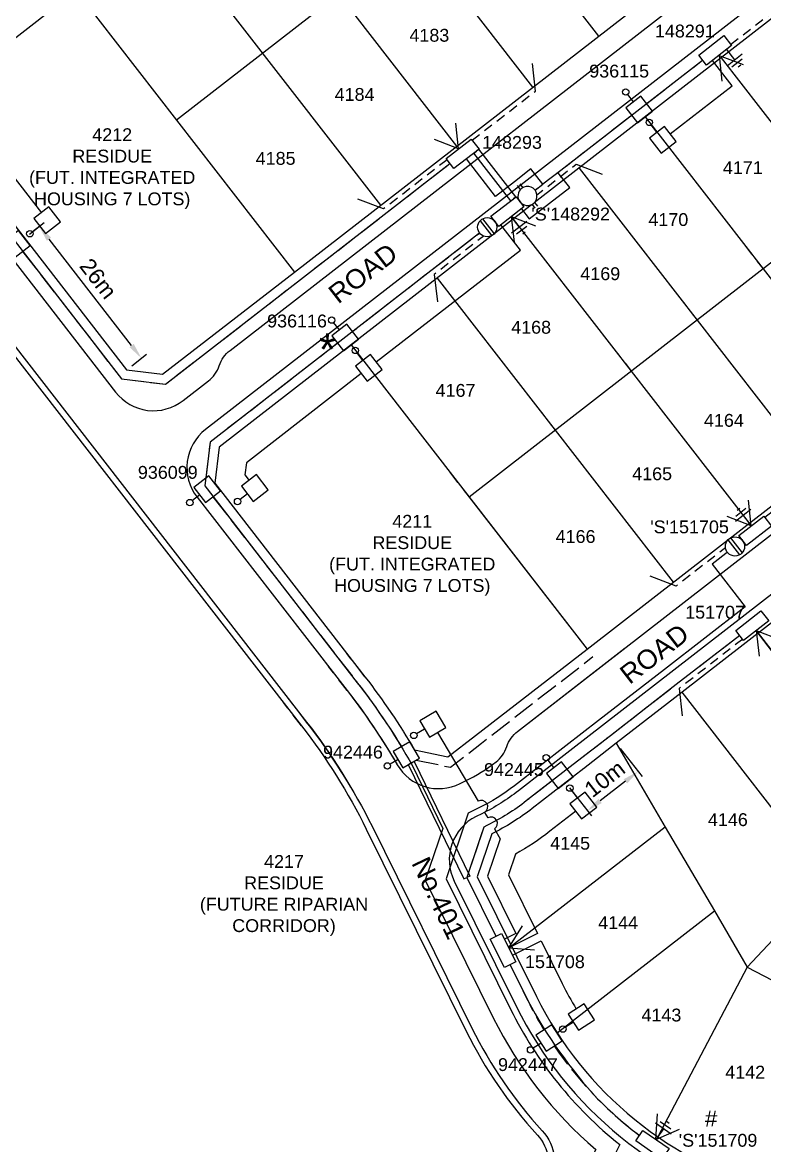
# Model space of a CAD drawing. Header units: metres. Extents: x 292331 to 292798, y 6234101 to 6234674.
# Drawn here: x 292516.1 to 292631.8, y 6234302.2 to 6234477.3 of the extents above; entities that cross this region are included whole.
import ezdxf
from ezdxf.enums import TextEntityAlignment as Align

# ---------------------------------------------------------------- set-up
doc = ezdxf.new("R2010")
doc.units = ezdxf.units.M
doc.header["$LTSCALE"] = 0.7
for name, pattern in [('Cable Exist OH', [1, 1, 0]), ('Cable Exist UG', [8.2, 4, -1.2, 1.8, -1.2]), ('Dash', [5, 3, -2]), ('IE Trench LV', [6.5, 5, -1.5])]:
    doc.linetypes.add(name, pattern=pattern)
doc.layers.get('0').update_dxf_attribs({"color": 6})
for name, color, linetype in [('_User Miscellaneous1', 3, 'Continuous'), ('_User Miscellaneous12', 7, 'Continuous'), ('_User Miscellaneous4', 7, 'Continuous'), ('_User Miscellaneous7', 150, 'Continuous'), ('_User Miscellaneous8', 7, 'Continuous'), ('Cadastre Developer_SP_NEW', 4, 'Continuous'), ('Cadastre Roads_SP_NEW', 8, 'Continuous'), ('Duct_SP_NEW', 2, 'Continuous'), ('Equip_LV_NEW', 5, 'Continuous'), ('Mains_LV_NEW_R6', 2, 'Continuous'), ('Mains_LV_NEW_T84', 2, 'Continuous'), ('Services_SP_NEW_UG', 2, 'Continuous'), ('SupportsUG_SP_LV_NEW', 2, 'Continuous'), ('SupportsUG_SP_LV_SL_NEW', 2, 'Continuous'), ('Trench_SP_NEW', 2, 'Continuous')]:
    doc.layers.add(name, color=color, linetype=linetype)
doc.layers.add('_User Miscellaneous5', color=7, linetype='Continuous', lineweight=35)
doc.layers.add('_User Notes', color=7, linetype='Continuous', plot=False)
doc.styles.add('ARIAL', font='arial.ttf', dxfattribs={"height": 2})
doc.styles.add('ARIAL 2.5', font='arial.ttf', dxfattribs={"height": 2.5})
doc.styles.add('POLE_LABEL', font='arial.ttf')
doc.styles.add('SL_LABEL', font='arial.ttf')
doc.styles.get("Standard").update_dxf_attribs({"font": 'arial.ttf'})
doc.styles.add('style1', font='iso3098b.shx')
doc.linetypes.add('Cable New UG', pattern='A,8,-1,["x",style1,S=3.5,R=0,X=0.35,Y=-1],-3.5', length=12.5)
doc.linetypes.add('Cable Z', pattern='A,8,-1,["Z",Standard,S=2.5,R=0,X=0.35,Y=-1.25],-3.5', length=12.5)
doc.dimstyles.new('DIM 1000', dxfattribs={"dimtxt": 2.5, "dimasz": 2.5, "dimexe": 1, "dimexo": 1, "dimgap": 1, "dimtad": 1, "dimdec": 0, "dimzin": 0, "dimdsep": 46, "dimtxsty": 'ARIAL 2.5', "dimcen": 1, "dimclrd": 3, "dimclre": 3, "dimclrt": 7, "dimadec": 0, "dimazin": 0, "dimtfac": 1, "dimtdec": 0, "dimtix": 1, "dimtmove": 0, "dimatfit": 3, "dimfxl": 1, "dimtolj": 1, "dimtzin": 0, "dimarcsym": 0})

# ---------------------------------------------------------------- blocks, each defined once
blk = doc.blocks.new('*U116')
at = {"layer": '_User Miscellaneous7', "lineweight": -3}
blk.add_lwpolyline([(-4.43, -3.02), (-4.43, -1.57)], dxfattribs=at)
blk.add_lwpolyline([(-5.91, -5.99), (-2.94, -5.99), (-2.94, -3.02), (-5.91, -3.02)], close=True, dxfattribs=at)
blk.add_circle((-4.43, -1.07), 0.5, dxfattribs=at)
at = {"layer": '_User Miscellaneous8', "color": 2, "lineweight": -3}
blk.add_lwpolyline([(-1.49, 0), (1.49, 0), (1.49, 2.97), (-1.49, 2.97)], close=True, dxfattribs=at)
at = {"style": 'POLE_LABEL', "flags": 9}
blk.add_attdef('STRUCTURE_PLANT_NUMBER', text='', height=0.2, dxfattribs=at).set_placement((1.64, 1.73), align=Align.MIDDLE_LEFT)
for tag, flags, p in [('STREET_CODE', 9, (1.64, 1.49)), ('OWNED_BY', 9, (1.64, 1.09)), ('OPERATED_BY', 9, (1.64, 0.89)), ('STATE', 9, (1.64, 0.49)), ('COLUMN_TYPE', 9, (1.64, 1.29)), ('MAINTAINED_BY', 9, (1.64, 0.69)), ('USAGE', 9, (1.64, 0.29)), ('LEGEND', 9, (1.64, 0.09)), ('SUBURB', 9, (1.64, -0.31)), ('STREETNAME', 9, (1.64, -0.51)), ('Z', 1, (1.64, -1.31)), ('PARENT', 9, (1.64, -0.11)), ('LOCATION', 9, (1.64, -0.71)), ('NOTES', 9, (1.64, -0.91)), ('LABEL_ALIGNMENT', 9, (1.64, -1.11))]:
    blk.add_attdef(tag, text='', height=0.2, dxfattribs=dict(flags=flags)).set_placement(p, align=Align.MIDDLE_LEFT)
at = {"layer": '_User Miscellaneous5', "style": 'ARIAL', "flags": 8}
blk.add_attdef('ASSET_NUM', text='', height=2, dxfattribs=at).set_placement((2, 3.49), align=Align.MIDDLE_LEFT)
blk = doc.blocks.new('*U80')
at = {"layer": '_User Miscellaneous8', "color": 2}
blk.add_line((0, 0), (0, 1.45), dxfattribs=at)
blk.add_circle((0, 1.95), 0.5, dxfattribs=at)
for tag, p, flags in [('Z', (0, 0), 1), ('OPERATED_BY', (0, -9.61), 9)]:
    blk.add_attdef(tag, p, '', height=0.2, dxfattribs=dict(flags=flags))
at = {"style": 'SL_LABEL', "flags": 9}
blk.add_attdef('STREET_CODE', text='', height=0.2, dxfattribs=at).set_placement((0, -0.2), align=Align.MIDDLE_LEFT)
at = {"flags": 9}
for tag, p in [('CONSTRUCTED_VOLTAGE', (0, -0.4)), ('CONTROL_TYPE', (0, -0.6)), ('OPERATING_VOLTAGE', (0, -1.4)), ('ORIENTATION', (0, -1.6)), ('OWNED_BY', (0, -1.8)), ('LANTERN_PURPOSE', (0, -0.8)), ('LANTERN_TYPE', (0, -1)), ('NO_PHASES', (0, -1.2)), ('STATE', (0, -2)), ('CEXIST', (0, -2.4)), ('CNEW', (0, -2.6)), ('CNUMBER', (0, -2.8)), ('CREMOVE', (0, -3)), ('CREPLACE', (0, -3.2)), ('USAGE', (0, -2.2)), ('LKINGHEIGHT', (0, -3.4)), ('LBRACKET', (0, -3.6)), ('LBRACKETVOCAB', (0, -3.8)), ('LCATEGORY', (0, -4)), ('LCHARGE1', (0, -4.2)), ('LCHARGE1PERCENT', (0, -4.4)), ('LCHARGE2', (0, -4.6)), ('LCHARGE2PERCENT', (0, -4.8)), ('LCHARGE3', (0, -5)), ('LCHARGE3PERCENT', (0, -5.2)), ('LEXIST', (0, -5.4)), ('LLAMP', (0, -5.6)), ('LLAMPVOCAB', (0, -5.8)), ('LMAST', (0, -6)), ('LMASTVOCAB', (0, -6.2)), ('LNEW', (0, -6.4)), ('LANTNUMBER', (0, -6.6)), ('LOUTREACH', (0, -7)), ('SUBURB', (0, -8.6)), ('STREETNAME', (0, -8.8)), ('LOUTREACHVOCAB', (0, -7.2)), ('LRATECODE', (0, -7.4)), ('LREMOVE', (0, -7.6)), ('LREPLACE', (0, -7.8)), ('LTYPE', (0, -8)), ('LTYPEVOCAB', (0, -8.2)), ('LEGEND', (0, -8.4)), ('LOCATION', (0, -9)), ('NOTES', (0, -9.2)), ('MAINTAINED_BY', (0, -9.86))]:
    blk.add_attdef(tag, text='', height=0.2, dxfattribs=at).set_placement(p, align=Align.MIDDLE_LEFT)
at = {"layer": '_User Notes', "style": 'SL_LABEL', "flags": 8}
blk.add_attdef('ASSET_NUM', text='', height=2.5, dxfattribs=at).set_placement((2, 2), align=Align.MIDDLE_LEFT)
at = {"layer": '_User Notes', "flags": 8}
blk.add_attdef('LNUMBER', text='', height=2.5, dxfattribs=at).set_placement((1.2, -2.8), align=Align.MIDDLE_LEFT)
blk = doc.blocks.new('*U79')
at = {"layer": '_User Miscellaneous7', "lineweight": -3}
blk.add_lwpolyline([(0, -3.03), (0, -1.58)], dxfattribs=at)
blk.add_lwpolyline([(-1.49, -6), (1.49, -6), (1.49, -3.03), (-1.49, -3.03)], close=True, dxfattribs=at)
blk.add_circle((0, -1.08), 0.5, dxfattribs=at)
at = {"layer": '_User Miscellaneous8', "color": 2, "lineweight": -3}
blk.add_lwpolyline([(-1.49, 0), (1.49, 0), (1.49, 2.97), (-1.49, 2.97)], close=True, dxfattribs=at)
at = {"style": 'POLE_LABEL', "flags": 9}
blk.add_attdef('STRUCTURE_PLANT_NUMBER', text='', height=0.2, dxfattribs=at).set_placement((1.64, 1.73), align=Align.MIDDLE_LEFT)
for tag, flags, p in [('STREET_CODE', 9, (1.64, 1.49)), ('OWNED_BY', 9, (1.64, 1.09)), ('OPERATED_BY', 9, (1.64, 0.89)), ('STATE', 9, (1.64, 0.49)), ('COLUMN_TYPE', 9, (1.64, 1.29)), ('MAINTAINED_BY', 9, (1.64, 0.69)), ('USAGE', 9, (1.64, 0.29)), ('LEGEND', 9, (1.64, 0.09)), ('SUBURB', 9, (1.64, -0.31)), ('STREETNAME', 9, (1.64, -0.51)), ('Z', 1, (1.64, -1.31)), ('PARENT', 9, (1.64, -0.11)), ('LOCATION', 9, (1.64, -0.71)), ('NOTES', 9, (1.64, -0.91)), ('LABEL_ALIGNMENT', 9, (1.64, -1.11))]:
    blk.add_attdef(tag, text='', height=0.2, dxfattribs=dict(flags=flags)).set_placement(p, align=Align.MIDDLE_LEFT)
at = {"layer": '_User Miscellaneous5', "style": 'ARIAL', "flags": 8}
blk.add_attdef('ASSET_NUM', text='', height=2, dxfattribs=at).set_placement((2, 3.49), align=Align.MIDDLE_LEFT)
blk = doc.blocks.new('*D100')
at = {"layer": '_User Miscellaneous12', "color": 3, "lineweight": -2, "transparency": 16777216}
for p, q in [((292517.23, 6234444.31), (292519.54, 6234446.1)), ((292533.16, 6234426.92), (292520.28, 6234443.51)), ((292533.17, 6234423.76), (292535.48, 6234425.56))]:
    blk.add_line(p, q, dxfattribs=at)
at = {"layer": '_User Miscellaneous12', "color": 3, "transparency": 16777216}
for points in [[(292520.61, 6234443.76), (292519.95, 6234443.25), (292518.75, 6234445.48)], [(292533.49, 6234427.17), (292532.83, 6234426.66), (292534.69, 6234424.94)]]:
    blk.add_solid(points, dxfattribs=at)
at = {"layer": 'Defpoints', "color": 0, "transparency": 16777216}
for p in [(292518.75, 6234445.48), (292516.44, 6234443.69), (292532.38, 6234423.15)]:
    blk.add_point(p, dxfattribs=at)
at = {"layer": '_User Miscellaneous12', "color": 7, "transparency": 16777216, "insert": (292527.95, 6234437.35), "char_height": 2.5, "attachment_point": 5, "rotation": 307.8091, "style": 'ARIAL 2.5'}
blk.add_mtext('\\A1;26m', dxfattribs=at)
blk = doc.blocks.new('A$C1B2C29DD')
at = {"layer": 'Services_SP_NEW_UG', "color": 2, "flags": 128}
for points in [[(0, 0), (-2.1, 3.44)], [(0, 0), (2.1, 3.44)]]:
    blk.add_lwpolyline(points, dxfattribs=at)
blk = doc.blocks.new('*U86')
at = {"layer": 'Services_SP_NEW_UG', "color": 2, "flags": 128}
blk.add_lwpolyline([(-13, -0.75), (-15.25, 2.93)], dxfattribs=at)
at = {"layer": 'Services_SP_NEW_UG', "color": 2, "linetype": 'Dash', "ltscale": 0.7, "flags": 128}
blk.add_lwpolyline([(-2.47, -0.75), (-13, -0.75)], dxfattribs=at)
blk = doc.blocks.new('*U85')
at = {"layer": 'Services_SP_NEW_UG', "color": 2, "flags": 128}
blk.add_lwpolyline([(15, -0.75), (17.25, 2.93)], dxfattribs=at)
at = {"layer": 'Services_SP_NEW_UG', "color": 2, "linetype": 'Dash', "ltscale": 0.7, "flags": 128}
blk.add_lwpolyline([(2.47, -0.75), (15, -0.75)], dxfattribs=at)
blk = doc.blocks.new('*U88')
at = {"layer": 'Services_SP_NEW_UG', "color": 2, "flags": 128}
blk.add_lwpolyline([(-12.76, -0.75), (-15, 2.93)], dxfattribs=at)
at = {"layer": 'Services_SP_NEW_UG', "color": 2, "linetype": 'Dash', "ltscale": 0.7, "flags": 128}
blk.add_lwpolyline([(-2.47, -0.75), (-12.76, -0.75)], dxfattribs=at)
blk = doc.blocks.new('*U87')
at = {"layer": 'Services_SP_NEW_UG', "color": 2, "flags": 128}
blk.add_lwpolyline([(-15, -0.75), (-17.25, 2.93)], dxfattribs=at)
at = {"layer": 'Services_SP_NEW_UG', "color": 2, "linetype": 'Dash', "ltscale": 0.7, "flags": 128}
blk.add_lwpolyline([(-2.47, -0.75), (-15, -0.75)], dxfattribs=at)
blk = doc.blocks.new('Earth')
for p, q in [((0, -2.04), (0, 0)), ((-1.5, -2.04), (1.5, -2.04)), ((-1, -2.64), (1, -2.64)), ((-0.25, -3.24), (0.25, -3.24))]:
    blk.add_line(p, q)
blk = doc.blocks.new('*U90')
blk.add_wipeout([(-1.17, -0.57), (-1.28, -0.72), (-1.36, -0.89), (-1.43, -1.06), (-1.47, -1.25), (-1.49, -1.43), (-1.49, -1.62), (-1.46, -1.81), (-1.41, -1.99), (-1.34, -2.16), (-1.25, -2.32), (-1.13, -2.47), (-1, -2.61), (-0.86, -2.72), (-0.7, -2.82), (-0.53, -2.9), (-0.35, -2.95), (-0.16, -2.99), (0.03, -2.99), (0.21, -2.98), (0.4, -2.94), (0.57, -2.88), (0.74, -2.8), (0.9, -2.69), (1.04, -2.57), (1.17, -2.43), (1.28, -2.28), (1.36, -2.11), (1.43, -1.94), (1.47, -1.75), (1.49, -1.57), (1.49, -1.38), (1.46, -1.19), (1.41, -1.01), (1.34, -0.84), (1.25, -0.68), (1.13, -0.53), (1, -0.39), (0.86, -0.28), (0.7, -0.18), (0.53, -0.1), (0.35, -0.05), (0.16, -0.01), (-0.03, -0.01), (-0.21, -0.02), (-0.4, -0.06), (-0.57, -0.12), (-0.74, -0.2), (-0.9, -0.31), (-1.04, -0.43)])
for p, q in [((-1.47, -1.25), (-2.22, -1.25)), ((-1.47, -1.75), (-2.22, -1.75)), ((1.47, -1.25), (2.22, -1.25)), ((1.47, -1.75), (2.22, -1.75))]:
    blk.add_line(p, q)
blk.add_lwpolyline([(1.49, -1.5, 1), (-1.49, -1.5, 1)], format="xyb", close=True)
for tag, p, flags in [('ORIENTATION', (0, 0), 9), ('Z', (0, 0), 1), ('USAGE', (0, -0.2), 9), ('NOTES', (0, -0.4), 9)]:
    blk.add_attdef(tag, p, '', height=0.2, dxfattribs=dict(flags=flags))
blk = doc.blocks.new('*U72')
blk.add_wipeout([(-1.06, -0.44), (-1.18, -0.58), (-1.29, -0.74), (-1.37, -0.91), (-1.43, -1.08), (-1.48, -1.27), (-1.49, -1.45), (-1.49, -1.64), (-1.46, -1.83), (-1.41, -2.01), (-1.33, -2.18), (-1.24, -2.34), (-1.12, -2.49), (-0.99, -2.62), (-0.84, -2.74), (-0.68, -2.83), (-0.51, -2.91), (-0.33, -2.96), (-0.14, -2.99), (0.05, -2.99), (0.23, -2.98), (0.42, -2.93), (0.59, -2.87), (0.76, -2.79), (0.92, -2.68), (1.06, -2.56), (1.18, -2.42), (1.29, -2.26), (1.37, -2.09), (1.43, -1.92), (1.48, -1.73), (1.49, -1.55), (1.49, -1.36), (1.46, -1.17), (1.41, -0.99), (1.33, -0.82), (1.24, -0.66), (1.12, -0.51), (0.99, -0.38), (0.84, -0.26), (0.68, -0.17), (0.51, -0.09), (0.33, -0.04), (0.14, -0.01), (-0.05, -0.01), (-0.23, -0.02), (-0.42, -0.07), (-0.59, -0.13), (-0.76, -0.21), (-0.92, -0.32)])
for p, q in [((-1.48, -1.25), (1.48, -1.25)), ((-1.48, -1.75), (1.48, -1.75))]:
    blk.add_line(p, q)
blk.add_circle((0, -1.5), 1.5)
for tag, flags, p in [('ACTUAL_STATUS', 9, (1.5, 0)), ('CONSTRUCTED_VOLTAGE', 9, (1.5, -0.2)), ('OPERATING_VOLTAGE', 9, (1.5, -0.6)), ('ORIENTATION', 9, (1.5, -0.8)), ('STATE', 9, (1.5, -1)), ('SWITCH_TYPE', 9, (1.5, -1.2)), ('OWNED_BY', 9, (1.5, -1.8)), ('NO_PHASES', 9, (1.5, -0.4)), ('USAGE', 9, (1.5, -1.4)), ('NOTES', 9, (1.5, -1.6)), ('OPERATED_BY', 9, (1.5, -2)), ('TYPE', 9, (1.5, -2.6)), ('Z', 1, (1.5, -2.8)), ('MAINTAINED_BY', 9, (1.5, -2.2)), ('NUMBER_OF_PHASES', 9, (1.5, -2.4))]:
    blk.add_attdef(tag, text='', height=0.2, dxfattribs=dict(flags=flags)).set_placement(p, align=Align.MIDDLE_LEFT)
blk = doc.blocks.new('*U105')
at = {"lineweight": -3}
blk.add_lwpolyline([(-2.48, 2.49), (2.47, 2.49), (2.47, 0.51), (-2.48, 0.51)], close=True, dxfattribs=at)
for tag, flags, p in [('STREET_CODE', 9, (1.5, 3.5)), ('OWNED_BY', 9, (1.5, 3.3)), ('OPERATED_BY', 9, (1.5, 3.1)), ('STATE', 9, (1.5, 2.7)), ('SUPPORT_TYPE', 9, (1.5, 2.5)), ('SUBURB', 9, (1.5, 1.7)), ('MAINTAINED_BY', 9, (1.5, 2.9)), ('USAGE', 9, (1.5, 2.3)), ('LEGEND', 9, (1.5, 2.1)), ('PARENT', 9, (1.5, 1.9)), ('STREETNAME', 9, (1.5, 1.5)), ('Z', 1, (1.5, 0.9)), ('LOCATION', 9, (1.5, 1.3)), ('NOTES', 9, (1.5, 1.1))]:
    blk.add_attdef(tag, text='', height=0.2, dxfattribs=dict(flags=flags)).set_placement(p, align=Align.MIDDLE_LEFT)
at = {"layer": '_User Miscellaneous4', "style": 'ARIAL', "flags": 8}
blk.add_attdef('ASSET_NUM', text='', height=2, dxfattribs=at).set_placement((2, 5.5), align=Align.MIDDLE_LEFT)
blk = doc.blocks.new('*U84')
at = {"layer": 'Services_SP_NEW_UG', "color": 2, "flags": 128}
blk.add_lwpolyline([(13, -0.75), (15.25, 2.93)], dxfattribs=at)
at = {"layer": 'Services_SP_NEW_UG', "color": 2, "linetype": 'Dash', "ltscale": 0.7, "flags": 128}
blk.add_lwpolyline([(2.47, -0.75), (13, -0.75)], dxfattribs=at)
blk = doc.blocks.new('*U158')
at = {"layer": 'Services_SP_NEW_UG', "color": 2, "flags": 128}
for points in [[(0, 0), (1.45, -3.76)], [(0, 0), (4.01, -0.44)]]:
    blk.add_lwpolyline(points, dxfattribs=at)
blk = doc.blocks.new('*D163')
at = {"layer": '_User Miscellaneous12', "color": 3, "lineweight": -2, "transparency": 16777216}
for p, q in [((292609.31, 6234364.12), (292612.72, 6234359.73)), ((292610.13, 6234358.99), (292606.18, 6234355.92)), ((292601.41, 6234357.99), (292604.82, 6234353.6))]:
    blk.add_line(p, q, dxfattribs=at)
at = {"layer": '_User Miscellaneous12', "color": 3, "transparency": 16777216}
for points in [[(292609.87, 6234359.32), (292610.39, 6234358.66), (292612.11, 6234360.52)], [(292605.92, 6234356.25), (292606.44, 6234355.59), (292604.2, 6234354.39)]]:
    blk.add_solid(points, dxfattribs=at)
at = {"layer": 'Defpoints', "color": 0, "transparency": 16777216}
for p in [(292608.7, 6234364.91), (292600.8, 6234358.78), (292604.2, 6234354.39)]:
    blk.add_point(p, dxfattribs=at)
at = {"layer": '_User Miscellaneous12', "color": 7, "transparency": 16777216, "insert": (292606.9, 6234359.37), "char_height": 2.5, "attachment_point": 5, "rotation": 37.8091, "style": 'ARIAL 2.5'}
blk.add_mtext('\\A1;10m', dxfattribs=at)
blk = doc.blocks.new('*U148')
at = {"layer": '_User Miscellaneous7', "lineweight": -3}
blk.add_lwpolyline([(2.01, -3), (2.01, -1.55)], dxfattribs=at)
blk.add_lwpolyline([(0.52, -5.97), (3.49, -5.97), (3.49, -3), (0.52, -3)], close=True, dxfattribs=at)
blk.add_circle((2.01, -1.05), 0.5, dxfattribs=at)
at = {"layer": '_User Miscellaneous8', "color": 2, "lineweight": -3}
blk.add_lwpolyline([(-1.49, 0), (1.49, 0), (1.49, 2.97), (-1.49, 2.97)], close=True, dxfattribs=at)
at = {"style": 'POLE_LABEL', "flags": 9}
blk.add_attdef('STRUCTURE_PLANT_NUMBER', text='', height=0.2, dxfattribs=at).set_placement((1.64, 1.73), align=Align.MIDDLE_LEFT)
for tag, flags, p in [('STREET_CODE', 9, (1.64, 1.49)), ('OWNED_BY', 9, (1.64, 1.09)), ('OPERATED_BY', 9, (1.64, 0.89)), ('STATE', 9, (1.64, 0.49)), ('COLUMN_TYPE', 9, (1.64, 1.29)), ('MAINTAINED_BY', 9, (1.64, 0.69)), ('USAGE', 9, (1.64, 0.29)), ('LEGEND', 9, (1.64, 0.09)), ('SUBURB', 9, (1.64, -0.31)), ('STREETNAME', 9, (1.64, -0.51)), ('Z', 1, (1.64, -1.31)), ('PARENT', 9, (1.64, -0.11)), ('LOCATION', 9, (1.64, -0.71)), ('NOTES', 9, (1.64, -0.91)), ('LABEL_ALIGNMENT', 9, (1.64, -1.11))]:
    blk.add_attdef(tag, text='', height=0.2, dxfattribs=dict(flags=flags)).set_placement(p, align=Align.MIDDLE_LEFT)
at = {"layer": '_User Miscellaneous5', "style": 'ARIAL', "flags": 8}
blk.add_attdef('ASSET_NUM', text='', height=2, dxfattribs=at).set_placement((2, 3.49), align=Align.MIDDLE_LEFT)

msp = doc.modelspace()

# ---------------------------------------------------------------- linework, layer by layer
at = {"layer": 'Cadastre Developer_SP_NEW', "flags": 128}
for points in [[(292747.58, 6234558.22, 0.173782), (292724.6, 6234569.6), (292520.46, 6234589.53), (292515.03, 6234593.65), (292499.84, 6234632.68, 0.414213), (292486.89, 6234638.37), (292422.59, 6234613.35, 0.414213), (292416.9, 6234600.4), (292430.12, 6234566.44, 0.039296), (292437.28, 6234551.6), (292438.82, 6234548.95, 0.019621), (292443.25, 6234542.01), (292443.07, 6234534.34, 0.41715), (292441.22, 6234520.25), (292559.65, 6234367.62)], [(292738.58, 6234549.55, 0.178502), (292722.7, 6234557.23), (292672.43, 6234562.14), (292668.06, 6234558.55), (292665.54, 6234532.67), (292664.82, 6234525.29, -0.024474), (292664, 6234519.76, -0.060732), (292659.69, 6234506.6, -0.052076), (292653.57, 6234496.42, -0.052821), (292645.34, 6234487.61, -0.013474), (292642.95, 6234485.66), (292635.31, 6234479.73), (292546.82, 6234411.07), (292546.11, 6234405.45), (292569.53, 6234375.28, -0.032067), (292577.26, 6234363.88), (292582.47, 6234362.79), (292586.77, 6234366.12), (292604.15, 6234379.6)]]:
    msp.add_lwpolyline(points, format="xyb", dxfattribs=at)
msp.add_lwpolyline([(292650.14, 6234564.31), (292598.39, 6234569.37), (292594.02, 6234565.77), (292593.17, 6234557.13, -0.111817), (292587.59, 6234540.28, -0.074288), (292580.01, 6234531.12, -0.017897), (292577.81, 6234529.28), (292569.16, 6234522.57), (292558.89, 6234514.6), (292547.04, 6234505.4), (292535.19, 6234496.21), (292521.75, 6234485.79), (292501.21, 6234469.85), (292500.5, 6234464.23), (292532.38, 6234423.15), (292537.99, 6234422.44), (292558.54, 6234438.38), (292617.79, 6234484.36), (292629.64, 6234493.56), (292634.13, 6234497.04, 0.111534), (292646.11, 6234511.6, 0.092589), (292650.49, 6234526.69), (292653.73, 6234559.94)], format="xyb", close=True, dxfattribs=at)
for points in [[(292620.49, 6234537.07), (292619.32, 6234525.09), (292611.25, 6234517.26), (292540.15, 6234462.08)], [(292702.74, 6234529.04), (292685.89, 6234488.83), (292677.33, 6234475.99), (292665.55, 6234465.22), (292653.7, 6234456.02), (292585.76, 6234403.3)], [(292569.16, 6234522.57), (292605.94, 6234475.16)], [(292558.89, 6234514.6), (292595.67, 6234467.2)], [(292547.04, 6234505.4), (292583.82, 6234458)], [(292535.19, 6234496.21), (292571.97, 6234448.8)], [(292521.75, 6234485.79), (292558.54, 6234438.38)], [(292625.04, 6234471.76), (292643.43, 6234448.06)], [(292613.19, 6234462.56), (292631.58, 6234438.86)], [(292602.92, 6234454.59), (292621.31, 6234430.89)], [(292592.65, 6234446.62), (292611.04, 6234422.92)], [(292580.8, 6234437.43), (292599.19, 6234413.73)], [(292631.58, 6234438.86), (292649.97, 6234415.16)], [(292621.31, 6234430.89), (292639.7, 6234407.19)], [(292567.36, 6234427.01), (292604.15, 6234379.6)], [(292611.04, 6234422.92), (292629.43, 6234399.22)], [(292599.19, 6234413.73), (292617.58, 6234390.02)], [(292585.76, 6234403.3), (292604.15, 6234379.6)], [(292702.59, 6234399.79), (292674.49, 6234377.99), (292667.95, 6234371.2), (292662.57, 6234365.62), (292656.25, 6234358.89), (292629.13, 6234330.01), (292615.18, 6234303.56)], [(292630.82, 6234382.07), (292652.18, 6234354.55)], [(292641.78, 6234343.48), (292618.97, 6234372.88)], [(292608.7, 6234364.91), (292616.34, 6234351.85), (292623.99, 6234338.8), (292629.13, 6234330.01), (292639.51, 6234324.6), (292670.49, 6234316.53)], [(292616.34, 6234351.85), (292592.39, 6234333.27)], [(292599.47, 6234319.78), (292623.99, 6234338.8)]]:
    msp.add_lwpolyline(points, dxfattribs=at)
at = {"layer": 'Cadastre Developer_SP_NEW', "color": 8, "linetype": 'Dash', "flags": 128}
for points in [[(292628.51, 6234442.81), (292631.58, 6234438.86)], [(292618.24, 6234434.84), (292621.31, 6234430.89)], [(292607.97, 6234426.87), (292611.04, 6234422.92)], [(292596.12, 6234417.68), (292599.19, 6234413.73)], [(292582.69, 6234407.25), (292585.76, 6234403.3)], [(292569.53, 6234375.28), (292566.72, 6234378.89)], [(292559.65, 6234367.62), (292556.83, 6234371.26)]]:
    msp.add_lwpolyline(points, dxfattribs=at)
msp.add_lwpolyline([(292569.53, 6234375.28), (292569.53, 6234375.28, -0.032067), (292577.26, 6234363.88)], format="xyb", dxfattribs=at)
at = {"layer": 'Cadastre Roads_SP_NEW'}
msp.add_lwpolyline([(292597.03, 6234573.01, 0.414214), (292588.84, 6234566.28), (292588.35, 6234561.3, 0.146602), (292588.91, 6234558.49, -0.161293), (292589.42, 6234555.38, -0.187004), (292576.14, 6234532.42), (292575.66, 6234532.04), (292499.07, 6234472.61, 0.414214), (292497.74, 6234462.09), (292530.66, 6234419.66, 0.414214), (292541.18, 6234418.34), (292545.13, 6234421.4, 0.149011), (292546.82, 6234423.78, -0.149011), (292548.5, 6234426.16), (292636.27, 6234494.27), (292636.87, 6234494.74, 0.201951), (292653.97, 6234526.35), (292657.22, 6234559.6), (292657.22, 6234559.6, 0.414214), (292650.48, 6234567.8)], format="xyb", close=True, dxfattribs=at)
for points in [[(292729.38, 6234505, -0.079606), (292744.35, 6234524.9), (292750.79, 6234531.11, 0.414214), (292750.99, 6234541.72), (292741.1, 6234551.98, 0.178502), (292723.04, 6234560.71), (292671.08, 6234565.79, 0.414213), (292662.89, 6234559.05), (292662.4, 6234554.07, 0.149011), (292662.98, 6234551.22, -0.149011), (292663.55, 6234548.36), (292661.33, 6234525.63, -0.20197), (292641.5, 6234488.97), (292640.81, 6234488.42), (292544.68, 6234413.83, 0.414214), (292543.35, 6234403.31), (292566.76, 6234373.14, -0.033546), (292574.55, 6234361.58, 0.39498), (292584.36, 6234358.62), (292585.21, 6234359.04, 0.050103), (292589.96, 6234362.01, 0.149011), (292591.64, 6234364.39, -0.149011), (292593.32, 6234366.77), (292610.07, 6234379.77)], [(292566.76, 6234373.14), (292566.76, 6234373.14, -0.032067), (292574.24, 6234362.11)], [(292567.34, 6234358.05, 0.032067), (292560.44, 6234368.23), (292560.44, 6234368.23)]]:
    msp.add_lwpolyline(points, format="xyb", dxfattribs=at)
at = {"layer": 'Cadastre Roads_SP_NEW', "linetype": 'Dash'}
for points in [[(292566.76, 6234373.14), (292563.83, 6234376.91)], [(292560.44, 6234368.23), (292557.61, 6234371.88)]]:
    msp.add_lwpolyline(points, dxfattribs=at)
at = {"layer": 'Duct_SP_NEW'}
for p, q in [((292586.48, 6234456.91), (292586.89, 6234457.23)), ((292587.3, 6234457.55), (292586.89, 6234457.23)), ((292576.26, 6234361.62), (292576.73, 6234361.85)), ((292576.26, 6234361.62), (292584.94, 6234343.76)), ((292577.2, 6234362.07), (292576.73, 6234361.85)), ((292577.2, 6234362.07), (292585.88, 6234344.21)), ((292584.94, 6234343.76), (292585.41, 6234343.98)), ((292585.88, 6234344.21), (292585.41, 6234343.98))]:
    msp.add_line(p, q, dxfattribs=at)
at = {"layer": 'Mains_LV_NEW_R6', "color": 2, "linetype": 'Cable Z', "flags": 128}
for points in [[(292523.34, 6234481.32), (292505.44, 6234467.43), (292505.2, 6234465.52), (292519.09, 6234447.63)], [(292617.12, 6234459.92), (292626.79, 6234467.42), (292623.72, 6234471.38)], [(292568.95, 6234422.54), (292551.05, 6234408.65), (292550.81, 6234406.74), (292551.49, 6234405.87)], [(292644.26, 6234386.8), (292633.58, 6234378.52), (292630.51, 6234382.48)], [(292580.86, 6234366.6), (292587.16, 6234355.88)], [(292588.18, 6234354.15), (292588.69, 6234353.29)], [(292589.7, 6234351.56), (292590.61, 6234350.01), (292588.65, 6234344.2), (292593.07, 6234335.28), (292591.26, 6234334.38)]]:
    msp.add_lwpolyline(points, dxfattribs=at)
for points in [[(292602.39, 6234354.31), (292598.35, 6234351.19, -0.038666), (292592.98, 6234347.64), (292591.89, 6234344.42), (292596.42, 6234335.26), (292591.93, 6234333.04)], [(292592.51, 6234331.87), (292597, 6234334.1), (292600.28, 6234327.46, 0.021312), (292602.47, 6234323.48)]]:
    msp.add_lwpolyline(points, format="xyb", dxfattribs=at)
at = {"layer": 'Mains_LV_NEW_R6', "color": 2, "linetype": 'Cable Z'}
for centre in [(292587.67, 6234355.01), (292589.19, 6234352.42)]:
    msp.add_arc(centre, 1, 300.4623, 120.4623, dxfattribs=at)
at = {"layer": 'Mains_LV_NEW_T84', "color": 2, "linetype": 'Cable New UG', "flags": 128}
for points in [[(292544.16, 6234505.07), (292534.27, 6234497.39), (292520.84, 6234486.97), (292499.8, 6234470.65), (292498.94, 6234463.81), (292531.58, 6234421.74), (292538.42, 6234420.88), (292559.46, 6234437.2), (292582.78, 6234455.3)], [(292593.92, 6234448.26), (292595.15, 6234446.67), (292601.45, 6234451.55), (292599.61, 6234453.92), (292622.16, 6234471.42)], [(292592.84, 6234452.47), (292589.89, 6234450.18), (292585.34, 6234456.03)], [(292596.05, 6234451.16), (292597.24, 6234452.08), (292595.4, 6234454.45), (292592.84, 6234452.47)]]:
    msp.add_lwpolyline(points, dxfattribs=at)
for points in [[(292589.77, 6234446.29), (292545.41, 6234411.87), (292544.55, 6234405.03), (292568.34, 6234374.36, -0.036472), (292576.89, 6234361.5), (292581.66, 6234351.63), (292578.93, 6234343.55), (292589.53, 6234322.13, 0.100708), (292605.5, 6234301.57), (292600.85, 6234292.29), (292591.93, 6234275.18, 0.056428), (292586.67, 6234261.54), (292608.77, 6234255.78), (292606.04, 6234245.3), (292621.79, 6234241.2), (292622.87, 6234245.35), (292620.94, 6234245.86)], [(292627.95, 6234381.74), (292618.05, 6234374.06), (292607.78, 6234366.09), (292602.67, 6234362.13, 0.000818), (292602.67, 6234362.13), (292594.68, 6234355.93, -0.050103), (292588.63, 6234352.14), (292588.07, 6234351.86), (292585.41, 6234343.98), (292589.94, 6234334.82)], [(292592.14, 6234330.38), (292594.91, 6234324.8, 0.06305), (292605.79, 6234309.5, 0.036469), (292612.32, 6234303.78)]]:
    msp.add_lwpolyline(points, format="xyb", dxfattribs=at)
at = {"layer": 'Mains_LV_NEW_T84', "color": 2, "linetype": 'Cable New UG'}
msp.add_lwpolyline([(292628.39, 6234396.52), (292623.65, 6234392.84), (292628.8, 6234386.2), (292616.21, 6234376.43), (292605.94, 6234368.46), (292600.83, 6234364.5, 0.000472), (292600.83, 6234364.5), (292592.84, 6234358.3, -0.050103), (292587.3, 6234354.83), (292585.62, 6234354), (292582.17, 6234343.77), (292592.22, 6234323.47, 0.110168), (292609.25, 6234302.36), (292603.52, 6234290.92), (292594.59, 6234273.79, 0.044457), (292590.38, 6234263.63), (292609.51, 6234258.65), (292612.24, 6234269.11), (292627.99, 6234265.01), (292626.91, 6234260.86), (292624.97, 6234261.36)], format="xyb", dxfattribs=at)
at = {"layer": 'Trench_SP_NEW', "linetype": 'IE Trench LV', "flags": 128}
for points in [[(292613.44, 6234464.66), (292622.16, 6234471.42)], [(292593.68, 6234449.33), (292611.09, 6234462.84)], [(292531.58, 6234421.74), (292538.42, 6234420.88), (292559.46, 6234437.2), (292582.78, 6234455.3)], [(292589.77, 6234446.29), (292567.62, 6234429.1)], [(292516.17, 6234441.6), (292531.58, 6234421.74), (292531.58, 6234421.74)], [(292565.27, 6234427.28), (292545.41, 6234411.87), (292544.7, 6234406.24)], [(292577.49, 6234362.3), (292582.85, 6234361.18), (292587.69, 6234364.93), (292605.07, 6234378.42)], [(292585.41, 6234343.98), (292589.94, 6234334.82)]]:
    msp.add_lwpolyline(points, dxfattribs=at)
for points in [[(292545.84, 6234403.36), (292568.34, 6234374.36, -0.028562), (292575.2, 6234364.39)], [(292627.95, 6234381.74), (292618.05, 6234374.06), (292607.78, 6234366.09), (292602.67, 6234362.13, 0.000818), (292602.67, 6234362.13), (292601.05, 6234360.87)], [(292598.71, 6234359.05), (292594.68, 6234355.93, -0.050103), (292588.63, 6234352.14), (292588.07, 6234351.86), (292585.41, 6234343.98)], [(292592.14, 6234330.38), (292594.91, 6234324.8, 0.022017), (292597.43, 6234320.22)], [(292599.03, 6234317.73, 0.081747), (292612.32, 6234303.78, 0.081747)]]:
    msp.add_lwpolyline(points, format="xyb", dxfattribs=at)

# ---------------------------------------------------------------- block references
at = {"layer": 'Equip_LV_NEW', "linetype": 'Cable Exist OH', "lineweight": 0}
for p, rotation in [((292625.91, 6234473.08), 37.80905252972047), ((292592.33, 6234447.03), 37.8090525317281), ((292614.89, 6234303.14), 145.3362852843103)]:
    msp.add_blockref('Earth', p, dxfattribs=dict(at, rotation=rotation))
at = {"layer": 'Services_SP_NEW_UG'}
for name, p, rotation in [('*U88', (292625.04, 6234471.76), 217.809041221984), ('*U85', (292583.82, 6234458), 37.80905059783542), ('*U87', (292583.82, 6234458), 37.80905059225541), ('*U86', (292592.65, 6234446.62), 217.809041221984), ('*U85', (292592.65, 6234446.62), 217.8090412238585), ('*U84', (292629.43, 6234399.22), 37.80905059783542), ('*U87', (292629.43, 6234399.22), 37.80905059225541), ('*U85', (292630.82, 6234382.07), 217.8090412238585)]:
    msp.add_blockref(name, p, dxfattribs=dict(at, rotation=rotation))
at = {"layer": 'Services_SP_NEW_UG', "color": 2}
for name, p, rotation in [('A$C1B2C29DD', (292624.73, 6234472.16), 217.8090412108978), ('A$C1B2C29DD', (292584.13, 6234457.6), 37.80905059082111), ('A$C1B2C29DD', (292592.33, 6234447.03), 217.8090412108978), ('A$C1B2C29DD', (292629.74, 6234398.82), 37.80905059082111), ('A$C1B2C29DD', (292630.51, 6234382.48), 217.8090412108978), ('*U158', (292591.93, 6234333.04), 63.91047540117447), ('A$C1B2C29DD', (292614.89, 6234303.14), 325.3362851988518)]:
    msp.add_blockref(name, p, dxfattribs=dict(at, rotation=rotation))
at = {"layer": 'SupportsUG_SP_LV_NEW'}
ref = msp.add_blockref('*U105', (292625.04, 6234471.76), dxfattribs=dict(at, rotation=37.80905254036648))
ref.add_attrib('ASSET_NUM_001', '148291', (292614.73, 6234474.95), dxfattribs={"layer": '_User Miscellaneous4', "height": 2, "style": 'ARIAL'})
ref = msp.add_blockref('*U105', (292583.82, 6234458), dxfattribs=dict(at, rotation=217.8090505800114))
ref.add_attrib('ASSET_NUM_001', '148293', (292587.79, 6234457.59), dxfattribs={"layer": '_User Miscellaneous4', "height": 2, "style": 'ARIAL'})
ref = msp.add_blockref('*U105', (292630.82, 6234382.07), dxfattribs=dict(at, rotation=37.80905252710971))
ref.add_attrib('ASSET_NUM_001', '151707', (292619.44, 6234384.35), dxfattribs={"layer": '_User Miscellaneous4', "height": 2, "style": 'ARIAL'})
ref = msp.add_blockref('*U105', (292592.39, 6234333.27), dxfattribs=dict(at, rotation=116.3358242631979))
ref.add_attrib('ASSET_NUM_001', '151708', (292594.48, 6234329.86), dxfattribs={"layer": '_User Miscellaneous4', "height": 2, "style": 'ARIAL'})
ref = msp.add_blockref('*U105', (292615.18, 6234303.56), dxfattribs=dict(at, rotation=145.3362852818796))
ref.add_attrib('ASSET_NUM_001', "'S'151709", (292618.44, 6234302.02), dxfattribs={"layer": '_User Miscellaneous4', "height": 2, "style": 'ARIAL'})
at = {"layer": 'SupportsUG_SP_LV_SL_NEW', "ltscale": 0.5}
ref = msp.add_blockref('*U79', (292613.19, 6234462.56), dxfattribs=dict(at, rotation=37.80903328094952))
ref.add_attrib('ASSET_NUM_001', '936115', (292604.49, 6234468.71), dxfattribs={"layer": '_User Miscellaneous5', "height": 2, "style": 'ARIAL'})
for p, rotation in [((292611.37, 6234464.91), 37.80903328094952), ((292565.54, 6234429.35), 37.80903329070836), ((292543.77, 6234403.63), 127.8089952102999), ((292574.7, 6234362.37), 120.4622753456082), ((292598.98, 6234361.13), 37.80907240232799), ((292596.98, 6234318.17), 122.8158811831049)]:
    msp.add_blockref('*U80', p, dxfattribs=dict(at, rotation=rotation))
ref = msp.add_blockref('*U79', (292516.44, 6234443.69), dxfattribs=dict(at, rotation=127.8090505956806))
ref.add_attrib('ASSET_NUM_001', '936100', (292503.44, 6234442.5), dxfattribs={"layer": '_User Miscellaneous5', "height": 2, "style": 'ARIAL'})
ref = msp.add_blockref('*U79', (292567.36, 6234427.01), dxfattribs=dict(at, rotation=37.80903329070836))
ref.add_attrib('ASSET_NUM_001', '936116', (292554.28, 6234429.75), dxfattribs={"layer": '_User Miscellaneous5', "height": 2, "style": 'ARIAL'})
ref = msp.add_blockref('*U116', (292546.11, 6234405.45), dxfattribs=dict(at, rotation=127.8089952102999))
ref.add_attrib('ASSET_NUM_001', '936099', (292534.13, 6234406.15), dxfattribs={"layer": '_User Miscellaneous5', "height": 2, "style": 'ARIAL'})
ref = msp.add_blockref('*U148', (292577.26, 6234363.88), dxfattribs=dict(at, rotation=120.4622753456082))
ref.add_attrib('ASSET_NUM_001', '942446', (292563, 6234362.54), dxfattribs={"layer": '_User Miscellaneous5', "height": 2, "style": 'ARIAL'})
ref = msp.add_blockref('*U79', (292600.8, 6234358.78), dxfattribs=dict(at, rotation=37.80907240232799))
ref.add_attrib('ASSET_NUM_001', '942445', (292588.09, 6234359.82), dxfattribs={"layer": '_User Miscellaneous5', "height": 2, "style": 'ARIAL'})
ref = msp.add_blockref('*U79', (292599.47, 6234319.78), dxfattribs=dict(at, rotation=122.8158811831049))
ref.add_attrib('ASSET_NUM_001', '942447', (292590.27, 6234313.82), dxfattribs={"layer": '_User Miscellaneous5', "height": 2, "style": 'ARIAL'})

# ---------------------------------------------------------------- texts
at = {"layer": '_User Miscellaneous1', "color": 7, "insert": (292563.68, 6234426.32), "char_height": 5, "attachment_point": 5, "style": 'ARIAL'}
msp.add_mtext_dynamic_manual_height_columns('{\\C3;*}', width=5, gutter_width=4, heights=[0], dxfattribs=at)
at = {"layer": '_User Miscellaneous1', "color": 7, "insert": (292622.51, 6234307.67), "char_height": 2.5, "attachment_point": 1, "rotation": 0.1586, "style": 'ARIAL'}
msp.add_mtext_dynamic_manual_height_columns('{\\C3;#}', width=5, gutter_width=10, heights=[0], dxfattribs=at)
at = {"layer": 'Cadastre Developer_SP_NEW', "color": 4, "style": 'ARIAL'}
for s, p in [('4183', (292576.46, 6234474.29)), ('4184', (292564.81, 6234465.07)), ('4185', (292552.5, 6234455.1)), ('4171', (292625.32, 6234453.65)), ('4170', (292613.71, 6234445.56)), ('4169', (292603.1, 6234437.12)), ('4168', (292592.32, 6234428.77)), ('4167', (292580.54, 6234418.93)), ('4164', (292622.37, 6234414.26)), ('4165', (292611.18, 6234405.93)), ('4166', (292599.25, 6234396.15)), ('4146', (292622.99, 6234352.01)), ('4145', (292598.4, 6234348.33)), ('4144', (292605.88, 6234335.95)), ('4143', (292612.63, 6234321.55)), ('4142', (292625.69, 6234312.64))]:
    msp.add_text(s, height=2, dxfattribs=at).set_placement(p)
at = {"layer": 'Cadastre Developer_SP_NEW', "color": 4, "char_height": 2, "attachment_point": 5, "style": 'ARIAL'}
for s, insert in [('4212\\PRESIDUE\\P(FUT. INTEGRATED\\PHOUSING 7 LOTS)', (292530.13, 6234454.49)), ('4211\\PRESIDUE\\P(FUT. INTEGRATED\\PHOUSING 7 LOTS)', (292576.9, 6234394.22)), ('4217\\PRESIDUE\\P(FUTURE RIPARIAN\\PCORRIDOR)', (292556.91, 6234341.19))]:
    msp.add_mtext(s, dxfattribs=dict(at, insert=insert))
at = {"layer": 'Cadastre Roads_SP_NEW', "color": 2, "style": 'ARIAL'}
for s, rotation, p in [('ROAD', 37.8091, (292565.35, 6234433.3)), ('ROAD', 37.8091, (292610.77, 6234373.99)), ('No.401', 295.5466, (292576.71, 6234346.26))]:
    msp.add_text(s, height=3, rotation=rotation, dxfattribs=at).set_placement(p)

# ---------------------------------------------------------------- dimensions: what is measured, and where the dimension line sits
at = {"layer": '_User Miscellaneous12'}
for base, p1, p2, angle, picture, middle in [((292518.75, 6234445.48), (292532.38, 6234423.15), (292516.44, 6234443.69), 127.8091, '*D100', (292526.15, 6234435.95)), ((292604.2, 6234354.39), (292608.7, 6234364.91), (292600.8, 6234358.78), 217.8091, '*D163', (292608.3, 6234357.57))]:
    dim = msp.add_linear_dim(base=base, p1=p1, p2=p2, angle=angle, dimstyle='DIM 1000', override={"dimpost": 'm', "dimfxl": 1.25}, dxfattribs=at)
    dim.commit()
    dim.dimension.update_dxf_attribs({"geometry": picture, "text_midpoint": middle, "dimtype": 161})

# ---------------------------------------------------------------- next in the draw order: block references
at = {"layer": 'Equip_LV_NEW', "linetype": 'Cable Exist UG', "lineweight": 0, "ltscale": 0.5, "rotation": 127.8090515538612}
msp.add_blockref('*U90', (292593.68, 6234449.33), dxfattribs=at)
at = {"layer": 'Equip_LV_NEW', "linetype": 'Cable Exist OH', "lineweight": 0, "rotation": 307.8090571888132}
msp.add_blockref('*U72', (292589.77, 6234446.29), dxfattribs=at)

# ---------------------------------------------------------------- next in the draw order: linework, layer by layer
at = {"layer": 'Cadastre Developer_SP_NEW', "flags": 128}
msp.add_lwpolyline([(292677.33, 6234475.99), (292665.55, 6234465.22), (292653.7, 6234456.02), (292585.76, 6234403.3)], dxfattribs=at)
for points in [[(292569.53, 6234375.28, -0.032067), (292577.26, 6234363.88), (292582.47, 6234362.79), (292586.77, 6234366.12), (292604.15, 6234379.6), (292672.09, 6234432.32), (292683.94, 6234441.52), (292686.51, 6234443.51, 0.050787), (292700.12, 6234456.49, 0.006017), (292701.55, 6234458.2, 0.006017)], [(292712.72, 6234449.1, -0.02912), (292704.28, 6234439.91, -0.027654), (292695.34, 6234432.14), (292693.24, 6234430.5), (292681.39, 6234421.31), (292618.97, 6234372.88), (292608.7, 6234364.91), (292603.59, 6234360.95), (292603.62, 6234360.97), (292595.6, 6234354.74, -0.050103), (292589.29, 6234350.79), (292589.29, 6234350.79), (292587.03, 6234344.09), (292596.25, 6234325.46, 0.217448), (292633.49, 6234295.17)]]:
    msp.add_lwpolyline(points, format="xyb", dxfattribs=at)
at = {"layer": 'Cadastre Roads_SP_NEW'}
for points in [[(292574.24, 6234362.11, -0.001477), (292574.55, 6234361.58, 0.39498), (292584.36, 6234358.62), (292585.21, 6234359.04, 0.050103), (292589.96, 6234362.01, 0.149011), (292591.64, 6234364.39, -0.149011), (292593.32, 6234366.77), (292688.66, 6234440.75), (292689.08, 6234441.07, 0.128326), (292718.51, 6234479.78), (292726.32, 6234498.51), (292726.58, 6234499.15, -0.020608), (292729.38, 6234505, -0.020608)], [(292710, 6234451.31, -0.05544), (292693.64, 6234435.25), (292693.19, 6234434.9), (292601.48, 6234363.74), (292593.45, 6234357.51, -0.050103), (292587.74, 6234353.93), (292586.84, 6234353.48, 0.414214), (292583.45, 6234343.44), (292593.11, 6234323.91, 0.217448), (292632.61, 6234291.78), (292659.81, 6234284.7, 0.414214), (292668.96, 6234290.07), (292670.22, 6234294.91, 0.149011), (292670.1, 6234297.82, -0.149011), (292669.98, 6234300.73), (292673.46, 6234314.09, -0.164288), (292701.07, 6234356.21), (292701.37, 6234356.44), (292710.95, 6234363.87)]]:
    msp.add_lwpolyline(points, format="xyb", dxfattribs=at)
at = {"layer": 'Duct_SP_NEW'}
for p, q in [((292592.25, 6234449.47), (292586.48, 6234456.91)), ((292593.07, 6234450.11), (292587.3, 6234457.55)), ((292592.25, 6234449.47), (292592.66, 6234449.79)), ((292593.07, 6234450.11), (292592.66, 6234449.79))]:
    msp.add_line(p, q, dxfattribs=at)
at = {"layer": 'Mains_LV_NEW_R6', "color": 2, "linetype": 'Cable Z', "flags": 128}
msp.add_lwpolyline([(292571.3, 6234424.36), (292593.77, 6234441.8), (292590.7, 6234445.75)], dxfattribs=at)

# ---------------------------------------------------------------- next in the draw order: block references
at = {"layer": 'SupportsUG_SP_LV_NEW'}
ref = msp.add_blockref('*U105', (292592.65, 6234446.62), dxfattribs=dict(at, rotation=37.80905253526991))
ref.add_attrib('ASSET_NUM_001', "'S'148292", (292595.47, 6234446.42), dxfattribs={"layer": '_User Miscellaneous4', "height": 2, "style": 'ARIAL'})

# ---------------------------------------------------------------- next in the draw order: block references
at = {"layer": 'Equip_LV_NEW', "linetype": 'Cable Exist OH', "lineweight": 0, "rotation": 307.8090505971106}
msp.add_blockref('*U72', (292628.39, 6234396.52), dxfattribs=at)

# ---------------------------------------------------------------- next in the draw order: linework, layer by layer
at = {"layer": 'Cadastre Developer_SP_NEW', "flags": 128}
msp.add_lwpolyline([(292782.32, 6234522.18), (292747.58, 6234558.22, 0.173782), (292724.6, 6234569.6), (292520.46, 6234589.53), (292515.03, 6234593.65), (292499.84, 6234632.68, 0.414213), (292486.89, 6234638.37), (292422.59, 6234613.35, 0.414213), (292416.9, 6234600.4), (292430.12, 6234566.44, 0.039296), (292437.28, 6234551.6), (292438.82, 6234548.95, 0.019621), (292443.25, 6234542.01), (292443.07, 6234534.34, 0.41715), (292441.22, 6234520.25), (292559.65, 6234367.62, -0.050103), (292569.74, 6234351.53), (292585.32, 6234320.05, 0.0705), (292596.41, 6234303.84, -0.315379), (292597.38, 6234296.45)], format="xyb", dxfattribs=at)
at = {"layer": 'Cadastre Roads_SP_NEW'}
msp.add_lwpolyline([(292781.6, 6234521.48), (292746.86, 6234557.53, 0.173811), (292724.48, 6234568.61), (292529.84, 6234587.61, 0.051274), (292522.27, 6234587.57, -0.338966), (292514.48, 6234592.31), (292498.9, 6234632.32, 0.414213), (292487.25, 6234637.44), (292422.95, 6234612.42, 0.414213), (292417.83, 6234600.76), (292431.05, 6234566.8, 0.040015), (292438.29, 6234551.84, 0.149996), (292440.46, 6234549.86, -0.143921), (292442.56, 6234547.98, 0.012273), (292445.31, 6234543.78, -0.400844), (292443.67, 6234533.55, 0.41715), (292442.01, 6234520.86), (292560.44, 6234368.23, -0.050103), (292570.63, 6234351.97), (292586.21, 6234320.49, 0.0705), (292597.15, 6234304.52, -0.315379), (292598.27, 6234295.98)], format="xyb", dxfattribs=at)

# ---------------------------------------------------------------- next in the draw order: block references
at = {"layer": 'Equip_LV_NEW', "linetype": 'Cable Exist OH', "lineweight": 0, "rotation": 217.8090506089746}
msp.add_blockref('Earth', (292629.74, 6234398.82), dxfattribs=at)
at = {"layer": 'SupportsUG_SP_LV_NEW'}
ref = msp.add_blockref('*U105', (292629.43, 6234399.22), dxfattribs=dict(at, rotation=217.8090505919851))
ref.add_attrib('ASSET_NUM_001', "'S'151705", (292614, 6234397.65), dxfattribs={"layer": '_User Miscellaneous4', "height": 2, "style": 'ARIAL'})

doc.saveas('drawing.dxf')
